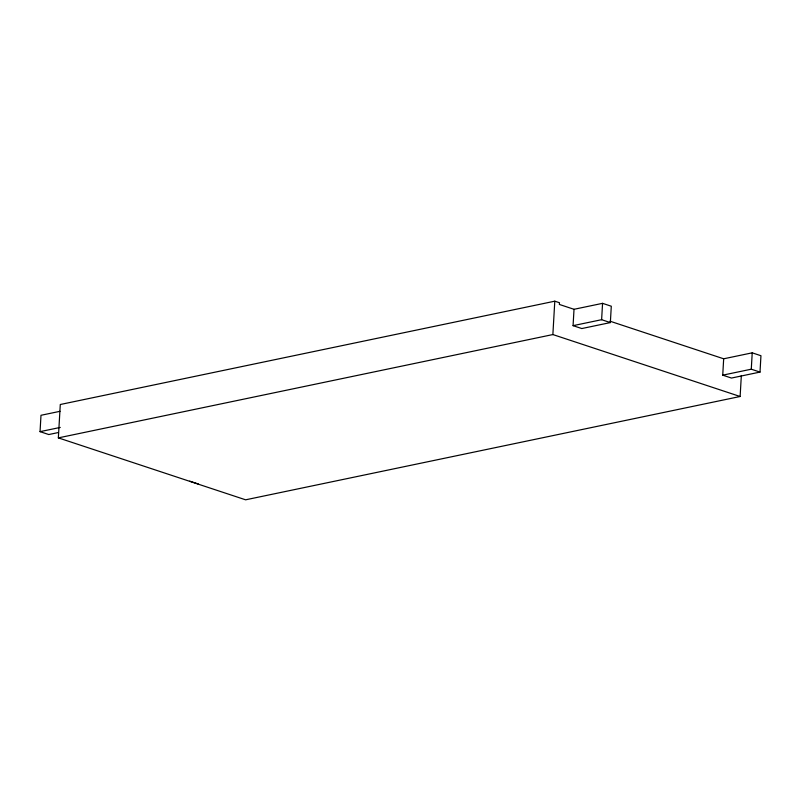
<?xml version="1.0" encoding="UTF-8"?>
<svg xmlns="http://www.w3.org/2000/svg" width="801" height="801" viewBox="0 0 801 801"><rect width="100%" height="100%" fill="white"/><g stroke="black" fill="none" stroke-linecap="round" stroke-linejoin="round"><path stroke-width="1.2" d="M58.293 432.55L48.781 434.542L40.05 431.649L40.991 415.288L60.025 411.313M741.336 375.479L740.124 396.495L245.617 499.814L58.353 437.877L60.285 404.505L554.793 301.186L559.468 302.728L559.368 304.45L574.017 309.296L602.562 303.339L611.293 306.222L610.352 322.583L581.806 328.55L573.075 325.657L574.017 309.296M58.353 437.877L552.87 334.558L554.793 301.186M573.075 325.657L601.621 319.699L602.562 303.339M722.732 375.158L723.673 358.798L752.219 352.83L760.95 355.724L760.009 372.085L731.463 378.052L722.732 375.158L751.278 369.201L760.009 372.085M751.278 369.201L752.219 352.83M40.05 431.649L60.265 427.424M609.992 321.191L723.673 358.798M601.621 319.699L610.352 322.583M552.87 334.558L740.124 396.495M189.707 481.151L198.438 484.034"/></g></svg>
